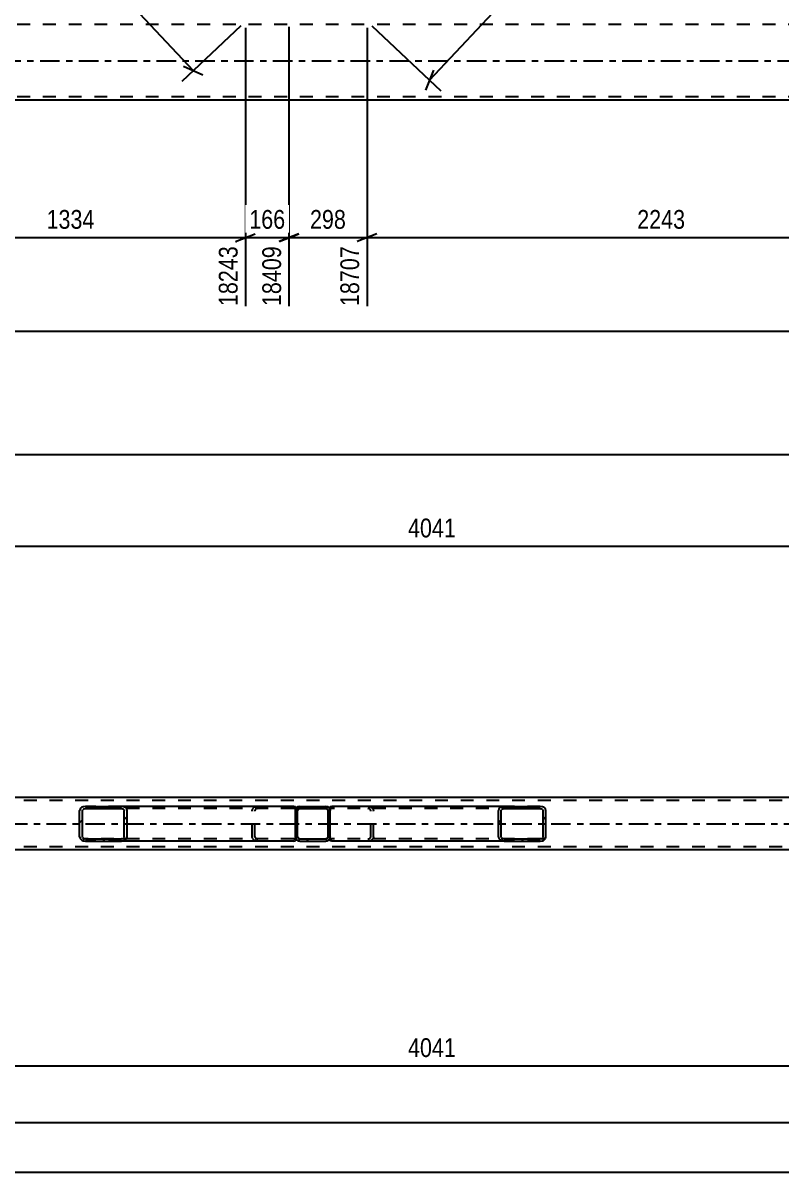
# Model space of a CAD drawing. Header units: millimetres. Extents: x -178 to 1011, y -683 to 158.
# Drawn here: x 655.8 to 771.4, y -297.1 to -121.8 of the extents above; entities that cross this region are included whole.
import ezdxf

# ---------------------------------------------------------------- set-up
doc = ezdxf.new("R2010")
doc.units = ezdxf.units.MM
doc.linetypes.add('DXK_LINE_DOT2', pattern=[3.9198, 1.9599, -1.9599])
doc.linetypes.add('DXK_LINE_DOT3', pattern=[5.9187, 2.979, -0.9799, 0.9799, -0.9799])
doc.styles.add('Arial Narrow', font='ARIALN.TTF', dxfattribs={"height": 0.2})

# ---------------------------------------------------------------- blocks, each defined once
blk = doc.blocks.new('Part-389678143-1555 - 1389')
at = {"color": 7, "linetype": 'DXK_LINE_DOT2'}
for p, q in [((798, -122.08), (-40, -122.08)), ((798, -133.12), (-40, -133.12)), ((798, -133.6), (-27.5, -133.6))]:
    blk.add_line(p, q, dxfattribs=at)
at = {"color": 7, "linetype": 'DXK_LINE_DOT3'}
blk.add_line((-40, -127.6), (798, -127.6), dxfattribs=at)
at = {"color": 2, "linetype": 'Continuous'}
blk.add_line((793.2, -133.6), (645.5, -133.6), dxfattribs=at)
blk = doc.blocks.new('Part-389678143-4366 - 4359')
at = {"linetype": 'Continuous'}
h = blk.add_hatch(dxfattribs=at)
h.set_pattern_fill('', scale=0.7, style=0, pattern_type=0)
h.set_pattern_definition([(45, (671.1472, -246.5324), (-1.57154, 1.57154), [])])
h.paths.add_polyline_path([(670.81, -246.58), (671.15, -246.53), (671.43, -246.39), (671.62, -246.19), (671.69, -245.94), (671.69, -241.94), (671.62, -241.7), (671.43, -241.49), (671.15, -241.35), (670.81, -241.3), (665.32, -241.3), (664.98, -241.35), (664.7, -241.49), (664.51, -241.7), (664.44, -241.94), (664.44, -245.94), (664.51, -246.19), (664.7, -246.39), (664.98, -246.53), (665.32, -246.58)])
h.paths.add_polyline_path([(665.15, -246.24), (665.01, -246.17), (664.91, -246.06), (664.88, -245.94), (664.88, -241.94), (664.91, -241.82), (665.01, -241.71), (665.15, -241.65), (665.32, -241.62), (670.81, -241.62), (670.98, -241.65), (671.12, -241.71), (671.22, -241.82), (671.25, -241.94), (671.25, -245.94), (671.22, -246.06), (671.12, -246.17), (670.98, -246.24), (670.81, -246.26), (665.32, -246.26)])
at = {"color": 2, "linetype": 'Continuous'}
for p, q in [((664.51, -241.7), (664.44, -241.94)), ((665.32, -241.3), (664.98, -241.35)), ((665.15, -241.65), (665.32, -241.62)), ((665.32, -241.3), (670.81, -241.3)), ((665.32, -241.62), (670.81, -241.62)), ((697.1, -241.3), (670.81, -241.3)), ((671.15, -241.35), (670.81, -241.3)), ((670.81, -241.62), (670.98, -241.65)), ((671.69, -241.94), (671.62, -241.7)), ((697.1, -241.3), (697.36, -241.34)), ((697.36, -241.34), (697.36, -241.35)), ((697.36, -241.35), (697.36, -241.49)), ((697.36, -241.49), (697.36, -241.94)), ((664.44, -245.94), (664.44, -241.94)), ((664.88, -241.94), (664.91, -241.82)), ((664.88, -245.94), (664.88, -241.94)), ((671.22, -241.82), (671.25, -241.94)), ((671.25, -245.94), (671.25, -241.94)), ((671.69, -245.94), (671.69, -241.94)), ((664.44, -245.94), (664.51, -246.19)), ((664.91, -246.06), (664.88, -245.94)), ((664.98, -246.53), (665.32, -246.58)), ((665.32, -246.26), (665.15, -246.24)), ((665.32, -246.26), (670.81, -246.26)), ((665.32, -246.58), (670.81, -246.58)), ((670.98, -246.24), (670.81, -246.26)), ((670.81, -246.58), (671.15, -246.53)), ((697.1, -246.58), (670.81, -246.58)), ((671.25, -245.94), (671.22, -246.06)), ((671.62, -246.19), (671.69, -245.94)), ((697.1, -246.58), (697.36, -246.54)), ((697.36, -246.54), (697.36, -245.94))]:
    blk.add_line(p, q, dxfattribs=at)
at = {"color": 7, "linetype": 'DXK_LINE_DOT2'}
for p, q in [((670.81, -241.3), (665.32, -241.3)), ((697.1, -241.62), (665.32, -241.62)), ((690.73, -241.94), (690.8, -241.7)), ((691.28, -241.35), (691.61, -241.3)), ((691.61, -241.62), (691.45, -241.65)), ((697.27, -241.65), (697.1, -241.62)), ((697.36, -241.69), (697.27, -241.65)), ((697.36, -241.49), (697.36, -241.69)), ((697.36, -245.94), (697.36, -241.7)), ((690.73, -245.94), (690.73, -241.94)), ((691.21, -241.82), (691.17, -241.94)), ((691.17, -245.94), (691.17, -241.94)), ((697.1, -246.26), (665.32, -246.26)), ((670.81, -246.58), (665.32, -246.58)), ((690.8, -246.19), (690.73, -245.94)), ((691.17, -245.94), (691.21, -246.06)), ((691.61, -246.58), (691.28, -246.53)), ((691.45, -246.24), (691.61, -246.26)), ((697.1, -246.26), (697.27, -246.24)), ((697.27, -246.24), (697.36, -246.19))]:
    blk.add_line(p, q, dxfattribs=at)
at = {"color": 2, "linetype": 'Continuous'}
for centre, radius, start, end in [((665.19, -242.13), 0.802, 104.5547, 147.5896), ((665.25, -242.03), 0.401, 104.5547, 147.5896), ((670.88, -242.03), 0.401, 32.4104, 75.4453), ((670.95, -242.13), 0.802, 32.4104, 75.4453), ((665.19, -245.76), 0.802, 212.4104, 255.4453), ((665.25, -245.85), 0.401, 212.4104, 255.4453), ((670.88, -245.85), 0.401, 284.5547, 327.5896), ((670.95, -245.76), 0.802, 284.5547, 327.5896)]:
    blk.add_arc(centre, radius, start, end, dxfattribs=at)
at = {"color": 7, "linetype": 'DXK_LINE_DOT2'}
for centre, radius, start, end in [((691.48, -242.13), 0.802, 104.5547, 147.5896), ((691.55, -242.03), 0.401, 104.5547, 147.5896), ((691.48, -245.76), 0.802, 212.4104, 255.4453), ((691.55, -245.85), 0.401, 212.4104, 255.4453)]:
    blk.add_arc(centre, radius, start, end, dxfattribs=at)
blk = doc.blocks.new('Part-389678143-4462 - 4359')
at = {"linetype": 'Continuous'}
h = blk.add_hatch(dxfattribs=at)
h.set_pattern_fill('', scale=0.7, style=0, pattern_type=0)
h.set_pattern_definition([(45, (735.019, -246.5324), (-1.57154, 1.57154), [])])
h.paths.add_polyline_path([(734.68, -246.58), (735.02, -246.53), (735.3, -246.39), (735.49, -246.19), (735.56, -245.94), (735.56, -241.94), (735.49, -241.7), (735.3, -241.49), (735.02, -241.35), (734.68, -241.3), (729.19, -241.3), (728.86, -241.35), (728.57, -241.49), (728.38, -241.7), (728.31, -241.94), (728.31, -245.94), (728.38, -246.19), (728.57, -246.39), (728.86, -246.53), (729.19, -246.58)])
h.paths.add_polyline_path([(729.02, -246.24), (728.88, -246.17), (728.79, -246.06), (728.75, -245.94), (728.75, -241.94), (728.79, -241.82), (728.88, -241.71), (729.02, -241.65), (729.19, -241.62), (734.68, -241.62), (734.85, -241.65), (734.99, -241.71), (735.09, -241.82), (735.12, -241.94), (735.12, -245.94), (735.09, -246.06), (734.99, -246.17), (734.85, -246.24), (734.68, -246.26), (729.19, -246.26)])
at = {"color": 2, "linetype": 'Continuous'}
for p, q in [((702.64, -241.34), (702.9, -241.3)), ((702.64, -241.34), (702.64, -241.94)), ((729.19, -241.3), (702.9, -241.3)), ((728.38, -241.7), (728.31, -241.94)), ((729.19, -241.3), (728.86, -241.35)), ((729.02, -241.65), (729.19, -241.62)), ((729.19, -241.3), (734.68, -241.3)), ((729.19, -241.62), (734.68, -241.62)), ((735.02, -241.35), (734.68, -241.3)), ((734.68, -241.62), (734.85, -241.65)), ((735.56, -241.94), (735.49, -241.7)), ((728.31, -245.94), (728.31, -241.94)), ((728.75, -241.94), (728.79, -241.82)), ((728.75, -245.94), (728.75, -241.94)), ((735.09, -241.82), (735.12, -241.94)), ((735.12, -245.94), (735.12, -241.94)), ((735.56, -245.94), (735.56, -241.94)), ((702.64, -246.53), (702.64, -245.94)), ((702.64, -246.54), (702.64, -246.53)), ((702.9, -246.58), (702.64, -246.54)), ((729.19, -246.58), (702.9, -246.58)), ((728.31, -245.94), (728.38, -246.19)), ((728.79, -246.06), (728.75, -245.94)), ((728.86, -246.53), (729.19, -246.58)), ((729.19, -246.26), (729.02, -246.24)), ((729.19, -246.26), (734.68, -246.26)), ((729.19, -246.58), (734.68, -246.58)), ((734.85, -246.24), (734.68, -246.26)), ((734.68, -246.58), (735.02, -246.53)), ((735.12, -245.94), (735.09, -246.06)), ((735.49, -246.19), (735.56, -245.94))]:
    blk.add_line(p, q, dxfattribs=at)
at = {"color": 7, "linetype": 'DXK_LINE_DOT2'}
for p, q in [((702.64, -241.34), (702.64, -241.69)), ((702.73, -241.65), (702.64, -241.69)), ((702.9, -241.62), (702.73, -241.65)), ((734.68, -241.62), (702.9, -241.62)), ((708.39, -241.3), (708.73, -241.35)), ((708.56, -241.65), (708.39, -241.62)), ((709.2, -241.7), (709.27, -241.94)), ((734.68, -241.3), (729.19, -241.3)), ((702.64, -246.39), (702.64, -241.94)), ((708.83, -241.94), (708.8, -241.82)), ((708.83, -245.94), (708.83, -241.94)), ((709.27, -245.94), (709.27, -241.94)), ((702.64, -246.19), (702.73, -246.24)), ((702.73, -246.24), (702.9, -246.26)), ((734.68, -246.26), (702.9, -246.26)), ((708.39, -246.26), (708.56, -246.24)), ((708.73, -246.53), (708.39, -246.58)), ((708.8, -246.06), (708.83, -245.94)), ((709.27, -245.94), (709.2, -246.19)), ((734.68, -246.58), (729.19, -246.58))]:
    blk.add_line(p, q, dxfattribs=at)
for centre, radius, start, end in [((708.46, -242.03), 0.401, 32.4104, 75.4453), ((708.52, -242.13), 0.802, 32.4104, 75.4453), ((708.46, -245.85), 0.401, 284.5547, 327.5896), ((708.52, -245.76), 0.802, 284.5547, 327.5896)]:
    blk.add_arc(centre, radius, start, end, dxfattribs=at)
at = {"color": 2, "linetype": 'Continuous'}
for centre, radius, start, end in [((729.06, -242.13), 0.802, 104.5547, 147.5896), ((729.12, -242.03), 0.401, 104.5547, 147.5896), ((734.75, -242.03), 0.401, 32.4104, 75.4453), ((734.82, -242.13), 0.802, 32.4104, 75.4453), ((729.06, -245.76), 0.802, 212.4104, 255.4453), ((729.12, -245.85), 0.401, 212.4104, 255.4453), ((734.75, -245.85), 0.401, 284.5547, 327.5896), ((734.82, -245.76), 0.802, 284.5547, 327.5896)]:
    blk.add_arc(centre, radius, start, end, dxfattribs=at)
blk = doc.blocks.new('Part-389678143-4523 - 4359')
at = {"color": 2, "linetype": 'Continuous'}
for p, q in [((794.2, -239.94), (-34.2, -239.94)), ((794.2, -247.94), (-34.2, -247.94))]:
    blk.add_line(p, q, dxfattribs=at)
at = {"color": 7, "linetype": 'DXK_LINE_DOT2'}
for p, q in [((799, -240.42), (-39, -240.42)), ((799, -247.46), (-39, -247.46))]:
    blk.add_line(p, q, dxfattribs=at)
at = {"color": 7, "linetype": 'DXK_LINE_DOT3'}
blk.add_line((-39, -243.94), (799, -243.94), dxfattribs=at)
blk = doc.blocks.new('Part-389678143-4732 - 4359')
at = {"linetype": 'Continuous'}
h = blk.add_hatch(dxfattribs=at)
h.set_pattern_fill('', scale=0.7, style=0, pattern_type=0)
h.set_pattern_definition([(45, (702.2463, -246.5324), (-1.57154, 1.57154), [])])
h.paths.add_polyline_path([(702, -246.58), (702.25, -246.53), (702.45, -246.39), (702.59, -246.19), (702.64, -245.94), (702.64, -241.94), (702.59, -241.7), (702.45, -241.49), (702.25, -241.35), (702, -241.3), (698, -241.3), (697.76, -241.35), (697.55, -241.49), (697.41, -241.7), (697.36, -241.94), (697.36, -245.94), (697.41, -246.19), (697.55, -246.39), (697.76, -246.53), (698, -246.58)])
h.paths.add_polyline_path([(697.88, -246.24), (697.78, -246.17), (697.71, -246.06), (697.68, -245.94), (697.68, -241.94), (697.71, -241.82), (697.78, -241.71), (697.88, -241.65), (698, -241.62), (702, -241.62), (702.12, -241.65), (702.23, -241.71), (702.3, -241.82), (702.32, -241.94), (702.32, -245.94), (702.3, -246.06), (702.23, -246.17), (702.12, -246.24), (702, -246.26), (698, -246.26)])
at = {"color": 7, "linetype": 'DXK_LINE_DOT2'}
for p, q in [((697.36, -241.94), (697.41, -241.7)), ((697.76, -241.35), (698, -241.3)), ((698, -241.62), (697.88, -241.65)), ((698, -241.3), (702, -241.3)), ((698, -241.62), (702, -241.62)), ((702, -241.3), (702.25, -241.35)), ((702.12, -241.65), (702, -241.62)), ((702.59, -241.7), (702.64, -241.94)), ((697.36, -245.94), (697.36, -241.94)), ((697.71, -241.82), (697.68, -241.94)), ((697.68, -245.94), (697.68, -241.94)), ((702.32, -241.94), (702.3, -241.82)), ((702.32, -245.94), (702.32, -241.94)), ((702.64, -245.94), (702.64, -241.94)), ((697.41, -246.19), (697.36, -245.94)), ((697.68, -245.94), (697.71, -246.06)), ((698, -246.58), (697.76, -246.53)), ((697.88, -246.24), (698, -246.26)), ((698, -246.26), (702, -246.26)), ((698, -246.58), (702, -246.58)), ((702, -246.26), (702.12, -246.24)), ((702.25, -246.53), (702, -246.58)), ((702.3, -246.06), (702.32, -245.94)), ((702.64, -245.94), (702.59, -246.19))]:
    blk.add_line(p, q, dxfattribs=at)
at = {"color": 2, "linetype": 'Continuous'}
for p, q in [((697.41, -241.7), (697.36, -241.94)), ((698, -241.3), (697.76, -241.35)), ((697.88, -241.65), (698, -241.62)), ((698, -241.3), (702, -241.3)), ((698, -241.62), (702, -241.62)), ((702.25, -241.35), (702, -241.3)), ((702, -241.62), (702.12, -241.65)), ((702.64, -241.94), (702.59, -241.7)), ((697.36, -245.94), (697.36, -241.94)), ((697.68, -241.94), (697.71, -241.82)), ((697.68, -245.94), (697.68, -241.94)), ((702.3, -241.82), (702.32, -241.94)), ((702.32, -245.94), (702.32, -241.94)), ((702.64, -245.94), (702.64, -241.94)), ((697.36, -245.94), (697.41, -246.19)), ((697.71, -246.06), (697.68, -245.94)), ((697.76, -246.53), (698, -246.58)), ((698, -246.26), (697.88, -246.24)), ((698, -246.26), (702, -246.26)), ((698, -246.58), (702, -246.58)), ((702.12, -246.24), (702, -246.26)), ((702, -246.58), (702.25, -246.53)), ((702.32, -245.94), (702.3, -246.06)), ((702.59, -246.19), (702.64, -245.94))]:
    blk.add_line(p, q, dxfattribs=at)
at = {"color": 7, "linetype": 'DXK_LINE_DOT2'}
for centre, radius, start, end in [((698, -241.94), 0.64, 112.5, 157.5), ((698, -241.94), 0.32, 112.5, 157.5), ((702, -241.94), 0.32, 22.5, 67.5), ((702, -241.94), 0.64, 22.5, 67.5), ((698, -245.94), 0.64, 202.5, 247.5), ((698, -245.94), 0.32, 202.5, 247.5), ((702, -245.94), 0.32, 292.5, 337.5), ((702, -245.94), 0.64, 292.5, 337.5)]:
    blk.add_arc(centre, radius, start, end, dxfattribs=at)
at = {"color": 2, "linetype": 'Continuous'}
for centre, radius, start, end in [((698, -241.94), 0.64, 112.5, 157.5), ((698, -241.94), 0.32, 112.5, 157.5), ((702, -241.94), 0.32, 22.5, 67.5), ((702, -241.94), 0.64, 22.5, 67.5), ((698, -245.94), 0.64, 202.5, 247.5), ((698, -245.94), 0.32, 202.5, 247.5), ((702, -245.94), 0.32, 292.5, 337.5), ((702, -245.94), 0.64, 292.5, 337.5)]:
    blk.add_arc(centre, radius, start, end, dxfattribs=at)
blk = doc.blocks.new('StraightDimension-389678143-2362 - 1389')
at = {"color": 7, "linetype": 'Continuous'}
blk.add_line((-41, -168.81), (839, -168.81), dxfattribs=at)
blk = doc.blocks.new('StraightDimension-389678143-46201 - 1389')
at = {"color": 7, "linetype": 'Continuous'}
for p, q in [((636.36, -122.6), (636.36, -165.01)), ((689.73, -122.6), (689.73, -165.01)), ((637.86, -153.97), (634.86, -155.17)), ((688.23, -155.17), (691.23, -153.97)), ((636.36, -154.57), (689.73, -154.57))]:
    blk.add_line(p, q, dxfattribs=at)
at = {"color": 0}
blk.add_wipeout([(667.3, -153.82), (667.3, -149.62), (658.79, -149.62), (658.79, -153.82)], dxfattribs=at)
at = {"color": 0, "linetype": 'Continuous'}
blk.add_wipeout([(689.13, -155.27), (684.93, -155.27), (684.93, -165.61), (689.13, -165.61)], dxfattribs=at)
at = {"color": 3, "style": 'Arial Narrow'}
blk.add_text('1334', height=2.863, dxfattribs=at).set_placement((659.39, -153.22))
at = {"color": 3, "linetype": 'Continuous', "style": 'Arial Narrow'}
blk.add_text('18243', height=2.863, rotation=90.0002, dxfattribs=at).set_placement((688.53, -165.01))
blk = doc.blocks.new('StraightDimension-389678143-46199 - 1389')
at = {"color": 7, "linetype": 'Continuous'}
for p, q in [((696.36, -122.41), (696.36, -165.01)), ((708.27, -122.6), (708.27, -165.01)), ((694.86, -155.17), (697.86, -153.97)), ((709.77, -153.97), (706.77, -155.17)), ((696.36, -154.57), (708.27, -154.57))]:
    blk.add_line(p, q, dxfattribs=at)
at = {"color": 0}
blk.add_wipeout([(705.66, -153.82), (705.66, -149.62), (698.97, -149.62), (698.97, -153.82)], dxfattribs=at)
at = {"color": 0, "linetype": 'Continuous'}
blk.add_wipeout([(707.67, -155.27), (703.47, -155.27), (703.47, -165.61), (707.67, -165.61)], dxfattribs=at)
at = {"color": 3, "style": 'Arial Narrow'}
blk.add_text('298', height=2.863, dxfattribs=at).set_placement((699.57, -153.22))
at = {"color": 3, "linetype": 'Continuous', "style": 'Arial Narrow'}
blk.add_text('18707', height=2.863, rotation=90.0002, dxfattribs=at).set_placement((707.07, -165.01))
blk = doc.blocks.new('StraightDimension-389678143-46200 - 1389')
at = {"color": 7, "linetype": 'Continuous'}
for p, q in [((689.73, -122.6), (689.73, -165.01)), ((696.36, -122.41), (696.36, -165.01)), ((688.23, -155.17), (691.23, -153.97)), ((697.86, -153.97), (694.86, -155.17)), ((689.73, -154.57), (696.36, -154.57))]:
    blk.add_line(p, q, dxfattribs=at)
at = {"color": 0}
blk.add_wipeout([(696.39, -153.82), (696.39, -149.62), (689.71, -149.62), (689.71, -153.82)], dxfattribs=at)
at = {"color": 0, "linetype": 'Continuous'}
blk.add_wipeout([(695.76, -155.27), (691.56, -155.27), (691.56, -165.61), (695.76, -165.61)], dxfattribs=at)
at = {"color": 3, "style": 'Arial Narrow'}
blk.add_text('166', height=2.863, dxfattribs=at).set_placement((690.31, -153.22))
at = {"color": 3, "linetype": 'Continuous', "style": 'Arial Narrow'}
blk.add_text('18409', height=2.863, rotation=90.0002, dxfattribs=at).set_placement((695.16, -165.01))
blk = doc.blocks.new('StraightDimension-389678143-46198 - 1389')
at = {"color": 7, "linetype": 'Continuous'}
for p, q in [((708.27, -122.6), (708.27, -165.01)), ((798, -134.6), (798, -165.01)), ((709.77, -153.97), (706.77, -155.17)), ((796.5, -155.17), (799.5, -153.97)), ((708.27, -154.57), (798, -154.57))]:
    blk.add_line(p, q, dxfattribs=at)
at = {"color": 0}
blk.add_wipeout([(757.39, -153.82), (757.39, -149.62), (748.88, -149.62), (748.88, -153.82)], dxfattribs=at)
at = {"color": 0, "linetype": 'Continuous'}
blk.add_wipeout([(797.4, -155.27), (793.2, -155.27), (793.2, -165.61), (797.4, -165.61)], dxfattribs=at)
at = {"color": 3, "style": 'Arial Narrow'}
blk.add_text('2243', height=2.863, dxfattribs=at).set_placement((749.48, -153.22))
at = {"color": 3, "linetype": 'Continuous', "style": 'Arial Narrow'}
blk.add_text('20950', height=2.863, rotation=90.0002, dxfattribs=at).set_placement((796.8, -165.01))
blk = doc.blocks.new('StraightDimension-389678143-21541 - 1389')
at = {"color": 7, "linetype": 'Continuous'}
for p, q in [((640.91, -71.15), (631.93, -79.6)), ((635.14, -78.63), (632.21, -77.27)), ((633.67, -77.95), (681.77, -129.09)), ((689.01, -122.29), (680.02, -130.74)), ((680.3, -128.41), (683.23, -129.77))]:
    blk.add_line(p, q, dxfattribs=at)
at = {"color": 0}
blk.add_wipeout([(661.18, -106.11), (664.24, -103.23), (658.41, -97.03), (655.35, -99.91)], dxfattribs=at)
at = {"color": 3, "style": 'Arial Narrow'}
blk.add_text('1755', height=2.863, rotation=-46.7591, dxfattribs=at).set_placement((656.2, -99.93))
blk = doc.blocks.new('StraightDimension-389678143-2840 - 1389')
at = {"color": 7, "linetype": 'Continuous'}
for p, q in [((817.09, -6.69), (827.97, -16.91)), ((825.63, -16.77), (826.81, -13.77)), ((717.8, -130.56), (826.22, -15.27)), ((709, -122.29), (719.54, -132.2)), ((718.39, -129.06), (717.21, -132.06))]:
    blk.add_line(p, q, dxfattribs=at)
at = {"color": 0}
blk.add_wipeout([(774.38, -69.3), (771.32, -66.42), (765.49, -72.62), (768.55, -75.5)], dxfattribs=at)
at = {"color": 3, "style": 'Arial Narrow'}
blk.add_text('3957', height=2.863, rotation=46.7591, dxfattribs=at).set_placement((768.52, -74.65))
blk = doc.blocks.new('StraightDimension-389678143-5124 - 4359')
at = {"color": 7, "linetype": 'Continuous'}
blk.add_line((-39, -289.49), (799, -289.49), dxfattribs=at)
blk = doc.blocks.new('StraightDimension-389678143-5183 - 4359')
at = {"color": 7, "linetype": 'Continuous'}
blk.add_line((-40, -297.06), (800, -297.06), dxfattribs=at)
blk = doc.blocks.new('StraightDimension-389678143-26665 - 4359')
at = {"color": 7, "linetype": 'Continuous'}
for p, q in [((637.36, -235.03), (637.36, -191.19)), ((799, -238.94), (799, -191.19)), ((638.86, -201.03), (635.86, -202.23)), ((797.5, -202.23), (800.5, -201.03)), ((637.36, -201.63), (799, -201.63))]:
    blk.add_line(p, q, dxfattribs=at)
at = {"color": 0, "linetype": 'Continuous'}
blk.add_wipeout([(798.4, -190.59), (794.2, -190.59), (794.2, -200.93), (798.4, -200.93)], dxfattribs=at)
at = {"color": 0}
blk.add_wipeout([(722.44, -200.88), (722.44, -196.68), (713.92, -196.68), (713.92, -200.88)], dxfattribs=at)
at = {"color": 3, "linetype": 'Continuous', "style": 'Arial Narrow'}
blk.add_text('20950', height=2.863, rotation=90.0002, dxfattribs=at).set_placement((797.8, -200.33))
at = {"color": 3, "style": 'Arial Narrow'}
blk.add_text('4041', height=2.863, dxfattribs=at).set_placement((714.52, -200.28))
blk = doc.blocks.new('StraightDimension-389678143-26726 - 4359')
at = {"color": 7, "linetype": 'Continuous'}
for p, q in [((637.36, -253.16), (637.36, -283.27)), ((799, -253.74), (799, -283.27)), ((638.86, -280.27), (635.86, -281.47)), ((797.5, -281.47), (800.5, -280.27)), ((637.36, -280.87), (799, -280.87))]:
    blk.add_line(p, q, dxfattribs=at)
at = {"color": 0}
blk.add_wipeout([(722.44, -280.12), (722.44, -275.92), (713.92, -275.92), (713.92, -280.12)], dxfattribs=at)
at = {"color": 3, "style": 'Arial Narrow'}
blk.add_text('4041', height=2.863, dxfattribs=at).set_placement((714.52, -279.52))
blk = doc.blocks.new('StraightDimension-389678143-46709 - 4359')
at = {"color": 7, "linetype": 'Continuous'}
blk.add_line((236.15, -187.64), (799, -187.64), dxfattribs=at)

msp = doc.modelspace()

# ---------------------------------------------------------------- block references
for name in ['Part-389678143-1555 - 1389', 'StraightDimension-389678143-26665 - 4359', 'Part-389678143-4523 - 4359', 'Part-389678143-4366 - 4359', 'Part-389678143-4732 - 4359', 'Part-389678143-4462 - 4359', 'StraightDimension-389678143-5124 - 4359']:
    msp.add_blockref(name, (0, 0))

# ---------------------------------------------------------------- next in the draw order: block references
for name in ['StraightDimension-389678143-2362 - 1389', 'StraightDimension-389678143-46709 - 4359', 'StraightDimension-389678143-5183 - 4359']:
    msp.add_blockref(name, (0, 0))

# ---------------------------------------------------------------- next in the draw order: block references
for name in ['StraightDimension-389678143-46201 - 1389', 'StraightDimension-389678143-46199 - 1389', 'StraightDimension-389678143-26726 - 4359']:
    msp.add_blockref(name, (0, 0))

# ---------------------------------------------------------------- next in the draw order: block references
for name in ['StraightDimension-389678143-46200 - 1389', 'StraightDimension-389678143-46198 - 1389']:
    msp.add_blockref(name, (0, 0))

# ---------------------------------------------------------------- next in the draw order: block references
for name in ['StraightDimension-389678143-2840 - 1389', 'StraightDimension-389678143-21541 - 1389']:
    msp.add_blockref(name, (0, 0))

doc.saveas('drawing.dxf')
